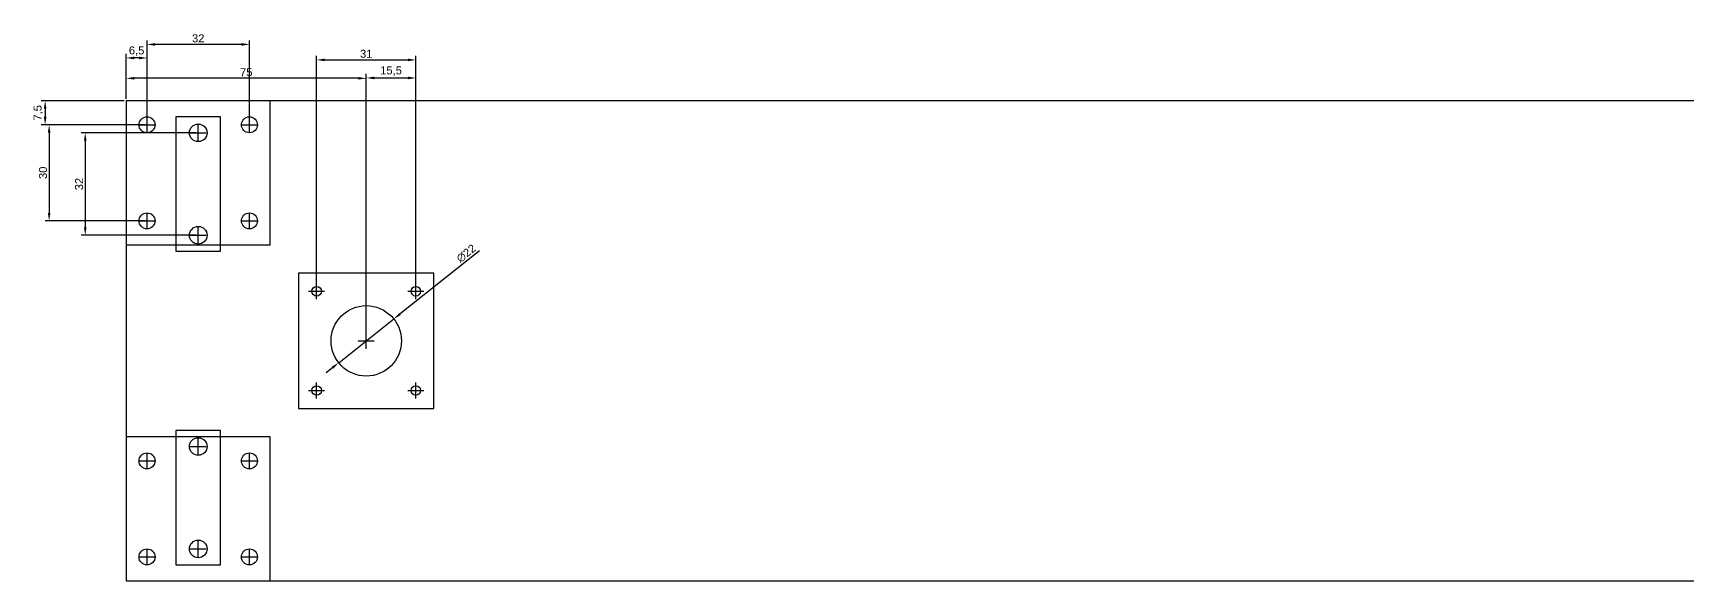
# Model space of a CAD drawing. Header units: millimetres. Extents: x -29 to 1005, y 100 to 286.
# Drawn here: x -29 to 488, y 100 to 271 of the extents above; entities that cross this region are included whole.
import ezdxf

# ---------------------------------------------------------------- set-up
doc = ezdxf.new("R2010")
doc.units = ezdxf.units.MM
doc.layers.add('Размеры', color=82, linetype='Continuous')
doc.styles.get("Standard").update_dxf_attribs({"font": 'arial.ttf'})
doc.dimstyles.new('ISO-25', dxfattribs={"dimtxt": 2.5, "dimasz": 2.5, "dimexe": 1.25, "dimexo": 0.625, "dimtad": 1, "dimtxsty": 'Standard', "dimcen": 2.5, "dimadec": 0, "dimazin": 0, "dimtfac": 1, "dimtmove": 0, "dimatfit": 3, "dimfxl": 1, "dimarcsym": 0})

# ---------------------------------------------------------------- blocks, each defined once
blk = doc.blocks.new('*D1')
at = {"layer": 'Defpoints', "color": 0, "transparency": 16777216}
for p in [(90.7, 262.96), (59.7, 190.67), (90.7, 190.67)]:
    blk.add_point(p, dxfattribs=at)
at = {"layer": 'Размеры', "color": 0, "lineweight": -2, "transparency": 16777216}
for p, q in [((59.7, 191.3), (59.7, 264.21)), ((90.7, 191.3), (90.7, 264.21)), ((62.2, 262.96), (88.2, 262.96))]:
    blk.add_line(p, q, dxfattribs=at)
at = {"layer": 'Размеры', "color": 0, "transparency": 16777216}
for points in [[(62.2, 263.37), (62.2, 262.54), (59.7, 262.96)], [(88.2, 263.37), (88.2, 262.54), (90.7, 262.96)]]:
    blk.add_solid(points, dxfattribs=at)
at = {"layer": 'Размеры', "color": 0, "transparency": 16777216, "insert": (75.2, 264.86), "char_height": 2.5, "attachment_point": 5}
blk.add_mtext('31', dxfattribs=at)
blk = doc.blocks.new('*D2')
at = {"layer": 'Defpoints', "color": 0, "transparency": 16777216}
for p in [(90.7, 257.32), (90.7, 190.67), (75.2, 175.17)]:
    blk.add_point(p, dxfattribs=at)
at = {"layer": 'Размеры', "color": 0, "lineweight": -2, "transparency": 16777216}
for p, q in [((75.2, 175.8), (75.2, 258.57)), ((90.7, 191.3), (90.7, 258.57)), ((77.7, 257.32), (88.2, 257.32))]:
    blk.add_line(p, q, dxfattribs=at)
at = {"layer": 'Размеры', "color": 0, "transparency": 16777216}
for points in [[(77.7, 257.74), (77.7, 256.9), (75.2, 257.32)], [(88.2, 257.74), (88.2, 256.9), (90.7, 257.32)]]:
    blk.add_solid(points, dxfattribs=at)
at = {"layer": 'Размеры', "color": 0, "transparency": 16777216, "insert": (82.95, 259.45), "char_height": 2.5, "attachment_point": 5}
blk.add_mtext('15,5', dxfattribs=at)
blk = doc.blocks.new('*D3')
at = {"layer": 'Defpoints', "color": 0, "transparency": 16777216}
for p in [(83.81, 182.01), (66.58, 168.33)]:
    blk.add_point(p, dxfattribs=at)
at = {"layer": 'Размеры', "color": 0, "lineweight": -2, "transparency": 16777216}
for p, q in [((110.61, 203.29), (85.77, 183.57)), ((66.58, 168.33), (83.81, 182.01)), ((64.63, 166.78), (62.67, 165.22))]:
    blk.add_line(p, q, dxfattribs=at)
at = {"layer": 'Размеры', "color": 0, "transparency": 16777216}
for points in [[(85.51, 183.89), (86.03, 183.24), (83.81, 182.01)], [(64.37, 167.1), (64.88, 166.45), (66.58, 168.33)]]:
    blk.add_solid(points, dxfattribs=at)
at = {"layer": 'Размеры', "color": 0, "transparency": 16777216, "insert": (106.44, 202.5), "char_height": 2.5, "attachment_point": 5, "rotation": 38.4542}
blk.add_mtext('∅22', dxfattribs=at)
blk = doc.blocks.new('*D4')
at = {"layer": 'Defpoints', "color": 0, "transparency": 16777216}
for p in [(22.7, 240.17), (-12.6, 208.17), (22.7, 208.17)]:
    blk.add_point(p, dxfattribs=at)
at = {"layer": 'Размеры', "color": 0, "lineweight": -2, "transparency": 16777216}
for p, q in [((22.07, 240.17), (-13.85, 240.17)), ((-12.6, 237.67), (-12.6, 210.67)), ((22.07, 208.17), (-13.85, 208.17))]:
    blk.add_line(p, q, dxfattribs=at)
at = {"layer": 'Размеры', "color": 0, "transparency": 16777216}
for points in [[(-13.02, 237.67), (-12.19, 237.67), (-12.6, 240.17)], [(-13.02, 210.67), (-12.19, 210.67), (-12.6, 208.17)]]:
    blk.add_solid(points, dxfattribs=at)
at = {"layer": 'Размеры', "color": 0, "transparency": 16777216, "insert": (-14.51, 224.17), "char_height": 2.5, "attachment_point": 5, "rotation": 90}
blk.add_mtext('32', dxfattribs=at)
blk = doc.blocks.new('*D5')
at = {"layer": 'Defpoints', "color": 0, "transparency": 16777216}
for p in [(6.7, 242.67), (-23.88, 212.67), (6.7, 212.67)]:
    blk.add_point(p, dxfattribs=at)
at = {"layer": 'Размеры', "color": 0, "lineweight": -2, "transparency": 16777216}
for p, q in [((6.07, 242.67), (-25.13, 242.67)), ((-23.88, 240.17), (-23.88, 215.17)), ((6.07, 212.67), (-25.13, 212.67))]:
    blk.add_line(p, q, dxfattribs=at)
at = {"layer": 'Размеры', "color": 0, "transparency": 16777216}
for points in [[(-24.3, 240.17), (-23.47, 240.17), (-23.88, 242.67)], [(-24.3, 215.17), (-23.47, 215.17), (-23.88, 212.67)]]:
    blk.add_solid(points, dxfattribs=at)
at = {"layer": 'Размеры', "color": 0, "transparency": 16777216, "insert": (-25.79, 227.67), "char_height": 2.5, "attachment_point": 5, "rotation": 90}
blk.add_mtext('30', dxfattribs=at)
blk = doc.blocks.new('*D6')
at = {"layer": 'Defpoints', "color": 0, "transparency": 16777216}
for p in [(6.7, 267.79), (6.7, 242.67), (38.7, 242.67)]:
    blk.add_point(p, dxfattribs=at)
at = {"layer": 'Размеры', "color": 0, "lineweight": -2, "transparency": 16777216}
for p, q in [((6.7, 243.3), (6.7, 269.04)), ((38.7, 243.3), (38.7, 269.04)), ((36.2, 267.79), (9.2, 267.79))]:
    blk.add_line(p, q, dxfattribs=at)
at = {"layer": 'Размеры', "color": 0, "transparency": 16777216}
for points in [[(9.2, 268.21), (9.2, 267.37), (6.7, 267.79)], [(36.2, 268.21), (36.2, 267.37), (38.7, 267.79)]]:
    blk.add_solid(points, dxfattribs=at)
at = {"layer": 'Размеры', "color": 0, "transparency": 16777216, "insert": (22.7, 269.69), "char_height": 2.5, "attachment_point": 5}
blk.add_mtext('32', dxfattribs=at)
blk = doc.blocks.new('*D7')
at = {"layer": 'Defpoints', "color": 0, "transparency": 16777216}
for p in [(0.2, 263.56), (0.2, 250.17), (6.7, 242.67)]:
    blk.add_point(p, dxfattribs=at)
at = {"layer": 'Размеры', "color": 0, "lineweight": -2, "transparency": 16777216}
for p, q in [((0.2, 250.8), (0.2, 264.81)), ((6.7, 243.3), (6.7, 264.81)), ((4.2, 263.56), (2.7, 263.56))]:
    blk.add_line(p, q, dxfattribs=at)
at = {"layer": 'Размеры', "color": 0, "transparency": 16777216}
for points in [[(2.7, 263.98), (2.7, 263.14), (0.2, 263.56)], [(4.2, 263.98), (4.2, 263.14), (6.7, 263.56)]]:
    blk.add_solid(points, dxfattribs=at)
at = {"layer": 'Размеры', "color": 0, "transparency": 16777216, "insert": (3.45, 265.69), "char_height": 2.5, "attachment_point": 5}
blk.add_mtext('6,5', dxfattribs=at)
blk = doc.blocks.new('*D8')
at = {"layer": 'Defpoints', "color": 0, "transparency": 16777216}
for p in [(0.2, 250.17), (-25.13, 242.67), (6.7, 242.67)]:
    blk.add_point(p, dxfattribs=at)
at = {"layer": 'Размеры', "color": 0, "lineweight": -2, "transparency": 16777216}
for p, q in [((-0.43, 250.17), (-26.38, 250.17)), ((-25.13, 247.67), (-25.13, 245.17)), ((6.07, 242.67), (-26.38, 242.67))]:
    blk.add_line(p, q, dxfattribs=at)
at = {"layer": 'Размеры', "color": 0, "transparency": 16777216}
for points in [[(-25.55, 247.67), (-24.72, 247.67), (-25.13, 250.17)], [(-25.55, 245.17), (-24.72, 245.17), (-25.13, 242.67)]]:
    blk.add_solid(points, dxfattribs=at)
at = {"layer": 'Размеры', "color": 0, "transparency": 16777216, "insert": (-27.26, 246.42), "char_height": 2.5, "attachment_point": 5, "rotation": 90}
blk.add_mtext('7,5', dxfattribs=at)
blk = doc.blocks.new('*D11')
at = {"layer": 'Defpoints', "color": 0, "transparency": 16777216}
for p in [(0.2, 257.2), (0.2, 250.17), (75.2, 175.17)]:
    blk.add_point(p, dxfattribs=at)
at = {"layer": 'Размеры', "color": 0, "lineweight": -2, "transparency": 16777216}
for p, q in [((0.2, 250.8), (0.2, 258.45)), ((72.7, 257.2), (2.7, 257.2)), ((75.2, 175.8), (75.2, 258.45))]:
    blk.add_line(p, q, dxfattribs=at)
at = {"layer": 'Размеры', "color": 0, "transparency": 16777216}
for points in [[(2.7, 257.62), (2.7, 256.79), (0.2, 257.2)], [(72.7, 257.62), (72.7, 256.79), (75.2, 257.2)]]:
    blk.add_solid(points, dxfattribs=at)
at = {"layer": 'Размеры', "color": 0, "transparency": 16777216, "insert": (37.7, 259.1), "char_height": 2.5, "attachment_point": 5}
blk.add_mtext('75', dxfattribs=at)

msp = doc.modelspace()

# ---------------------------------------------------------------- linework, layer by layer
for p, q in [((6.698, 240.172), (6.698, 245.172)), ((38.698, 240.172), (38.698, 245.172)), ((4.198, 242.672), (9.198, 242.672)), ((20.198, 240.172), (25.198, 240.172)), ((22.698, 237.672), (22.698, 242.672)), ((36.198, 242.672), (41.198, 242.672)), ((4.198, 212.672), (9.198, 212.672)), ((6.698, 210.172), (6.698, 215.172)), ((36.198, 212.672), (41.198, 212.672)), ((38.698, 210.172), (38.698, 215.172)), ((20.198, 208.172), (25.198, 208.172)), ((22.698, 205.672), (22.698, 210.672)), ((59.698, 188.172), (59.698, 193.172)), ((90.698, 188.172), (90.698, 193.172)), ((57.198, 190.672), (62.198, 190.672)), ((88.198, 190.672), (93.198, 190.672)), ((75.198, 172.672), (75.198, 177.672)), ((72.698, 175.172), (77.698, 175.172)), ((59.698, 157.172), (59.698, 162.172)), ((90.698, 157.172), (90.698, 162.172)), ((57.198, 159.672), (62.198, 159.672)), ((88.198, 159.672), (93.198, 159.672)), ((6.698, 135.172), (6.698, 140.172)), ((20.198, 142.172), (25.198, 142.172)), ((22.698, 139.672), (22.698, 144.672)), ((38.698, 135.172), (38.698, 140.172)), ((4.198, 137.672), (9.198, 137.672)), ((36.198, 137.672), (41.198, 137.672)), ((6.698, 105.172), (6.698, 110.172)), ((20.198, 110.172), (25.198, 110.172)), ((22.698, 107.672), (22.698, 112.672)), ((38.698, 105.172), (38.698, 110.172)), ((4.198, 107.672), (9.198, 107.672)), ((36.198, 107.672), (41.198, 107.672))]:
    msp.add_line(p, q)
for points in [[(0.198, 100.172), (1000.198, 100.172), (1000.198, 250.172), (0.198, 250.172)], [(0.198, 205.172), (45.198, 205.172), (45.198, 250.172), (0.198, 250.172)], [(15.698, 203.172), (29.698, 203.172), (29.698, 245.172), (15.698, 245.172)], [(54.048, 154.022), (96.348, 154.022), (96.348, 196.322), (54.048, 196.322)], [(0.198, 100.172), (45.198, 100.172), (45.198, 145.172), (0.198, 145.172)], [(15.698, 105.172), (29.698, 105.172), (29.698, 147.172), (15.698, 147.172)]]:
    msp.add_lwpolyline(points, close=True)
for centre, radius in [((6.698, 242.672), 2.5), ((38.698, 242.672), 2.5), ((22.698, 240.172), 2.75), ((6.698, 212.672), 2.5), ((38.698, 212.672), 2.5), ((22.698, 208.172), 2.75), ((59.698, 190.672), 1.5), ((90.698, 190.672), 1.5), ((75.198, 175.172), 11), ((59.698, 159.672), 1.5), ((90.698, 159.672), 1.5), ((22.698, 142.172), 2.75), ((6.698, 137.672), 2.5), ((38.698, 137.672), 2.5), ((6.698, 107.672), 2.5), ((22.698, 110.172), 2.75), ((38.698, 107.672), 2.5)]:
    msp.add_circle(centre, radius)

# ---------------------------------------------------------------- dimensions: what is measured, and where the dimension line sits
at = {"layer": 'Размеры'}
for base, p1, p2, picture, middle in [((6.698, 267.789), (38.698, 242.672), (6.698, 242.672), '*D6', (22.698, 269.691)), ((0.198, 263.561), (6.698, 242.672), (0.198, 250.172), '*D7', (3.448, 265.689)), ((90.698, 262.957), (59.698, 190.672), (90.698, 190.672), '*D1', (75.198, 264.86)), ((0.198, 257.204), (75.198, 175.172), (0.198, 250.172), '*D11', (37.698, 259.101)), ((90.698, 257.321), (75.198, 175.172), (90.698, 190.672), '*D2', (82.948, 259.448))]:
    dim = msp.add_linear_dim(base=base, p1=p1, p2=p2, dimstyle='ISO-25', dxfattribs=at)
    dim.commit()
    dim.dimension.update_dxf_attribs({"geometry": picture, "text_midpoint": middle})
for base, p1, p2, picture, middle in [((-25.135, 242.672), (0.198, 250.172), (6.698, 242.672), '*D8', (-27.257, 246.422)), ((-23.885, 212.672), (6.698, 242.672), (6.698, 212.672), '*D5', (-25.787, 227.672)), ((-12.603, 208.172), (22.698, 240.172), (22.698, 208.172), '*D4', (-14.506, 224.172))]:
    dim = msp.add_linear_dim(base=base, p1=p1, p2=p2, angle=90, dimstyle='ISO-25', dxfattribs=at)
    dim.commit()
    dim.dimension.update_dxf_attribs({"geometry": picture, "text_midpoint": middle})
dim = msp.add_diameter_dim_2p(p1=(66.584, 168.331), p2=(83.812, 182.013), dimstyle='ISO-25', dxfattribs=at)
dim.commit()
dim.dimension.update_dxf_attribs({"geometry": '*D3', "text_midpoint": (107.664, 200.955), "dimtype": 163})

doc.saveas('drawing.dxf')
